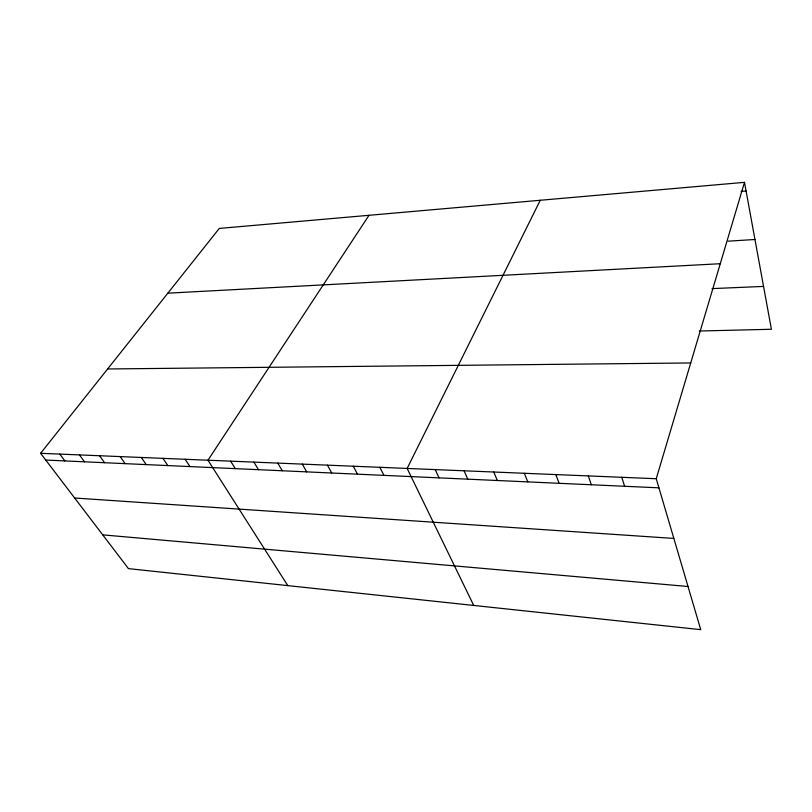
<?xml version="1.0" encoding="UTF-8"?>
<svg xmlns="http://www.w3.org/2000/svg" width="812" height="812" viewBox="0 0 812 812"><rect width="100%" height="100%" fill="white"/><g stroke="black" fill="none" stroke-linecap="round" stroke-linejoin="round"><path stroke-width="1.22" d="M656.248 478.725L744.492 182.345L219.281 228.436L40.6 453.309L128.448 568.623L700.736 629.655L656.248 478.725L40.6 453.309M540.254 200.27L407.147 468.443L473.721 605.447M369.013 215.302L207.963 460.211L287.803 585.614M741.072 191.399L746.076 190.982M728.181 241.174L754.957 239.489M167.84 293.173L720.264 263.717M712.012 288.615L763.554 286.413M699.274 331.022L771.4 329.266L744.492 182.345M107.61 368.973L690.718 362.954M45.736 460.049L658.938 487.829M74.653 498.01L673.848 538.427M102.738 534.864L688.018 586.497M59.783 454.101L64.889 460.922M79.434 454.913L84.489 461.805M99.561 455.735L104.565 462.718M120.176 456.588L125.129 463.652M141.308 457.46L146.211 464.606M162.968 458.354L167.81 465.58M185.177 459.277L189.957 466.585M230.649 461.155L235.287 468.636M253.923 462.109L258.48 469.691M277.795 463.104L282.272 470.767M302.297 464.109L306.692 471.873M327.459 465.154L331.753 473.01M353.301 466.22L357.493 474.178M379.854 467.316L383.934 475.375M435.202 469.6L439.048 477.872M464.068 470.787L467.783 479.171M493.777 472.016L497.34 480.511M524.349 473.274L527.77 481.892M555.844 474.584L559.092 483.313M588.294 475.923L591.369 484.774M621.748 477.304L624.641 486.276"/></g></svg>
